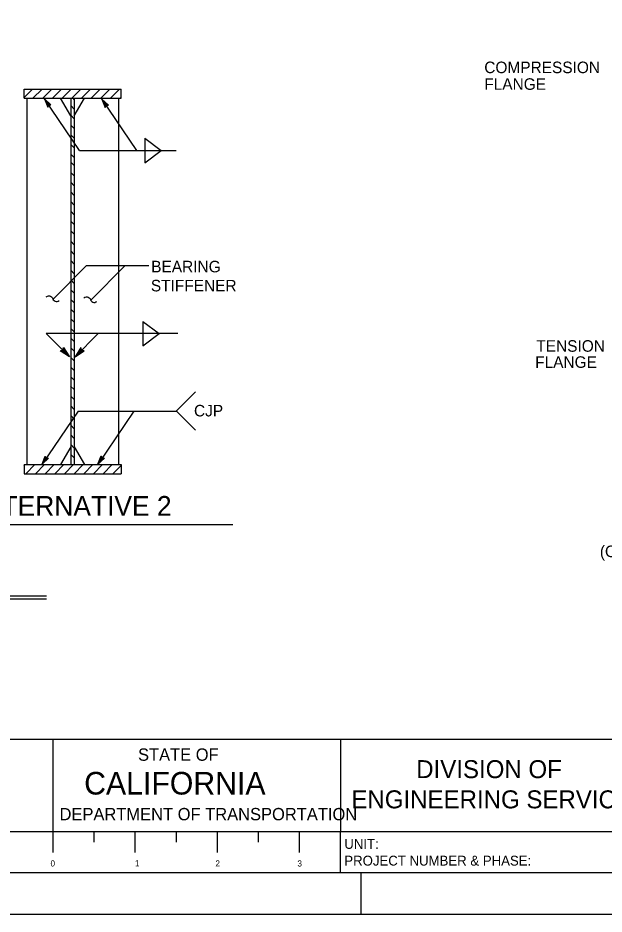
# Model space of a CAD drawing. Extents: x 0 to 2.83, y 0 to 1.83.
# Drawn here: x 1.402 to 1.996, y 0 to 0.909 of the extents above; entities that cross this region are included whole.
import ezdxf

# ---------------------------------------------------------------- set-up
doc = ezdxf.new("R2010")
doc.units = 0
for name, color, linetype in [('10 Sheet Format', 7, 'Continuous'), ('14 Ramp Anno', 7, 'Continuous'), ('210 Border', 7, 'Continuous'), ('214 Text and Titles', 7, 'Continuous'), ('223 Existing Steel', 7, 'Continuous')]:
    doc.layers.add(name, color=color, linetype=linetype)

msp = doc.modelspace()

# ---------------------------------------------------------------- linework, layer by layer
at = {"layer": '10 Sheet Format'}
msp.add_lwpolyline([(0, 0), (2.83333, 0), (2.83333, 1.83333), (0, 1.83333)], close=True, dxfattribs=at)
at = {"layer": '14 Ramp Anno'}
for p, q in [((1.08351, 0.32272), (1.43122, 0.32272)), ((1.08351, 0.31948), (1.43122, 0.31948))]:
    msp.add_line(p, q, dxfattribs=at)
at = {"layer": '210 Border'}
for p, q in [((2.79167, 0.17708), (0.08333, 0.17708)), ((1.4375, 0.17708), (1.4375, 0.08333)), ((1.72917, 0.17708), (1.72917, 0.08333)), ((2.79167, 0.08333), (0.08333, 0.08333)), ((1.4375, 0.08333), (1.4375, 0.0625)), ((1.47917, 0.08333), (1.47917, 0.07292)), ((1.52083, 0.08333), (1.52083, 0.0625)), ((1.5625, 0.08333), (1.5625, 0.07292)), ((1.60417, 0.08333), (1.60417, 0.0625)), ((1.64583, 0.08333), (1.64583, 0.07292)), ((1.6875, 0.08333), (1.6875, 0.0625)), ((1.72917, 0.04167), (1.72917, 0.08333)), ((2.79167, 0.04167), (0.08333, 0.04167)), ((1.75, 0.04167), (1.75, 0))]:
    msp.add_line(p, q, dxfattribs=at)
at = {"layer": '214 Text and Titles'}
for p, q in [((1.43569, 0.82036), (1.42922, 0.82646)), ((1.42922, 0.82646), (1.42922, 0.82646)), ((1.42922, 0.82646), (1.43249, 0.81819)), ((1.46464, 0.77413), (1.42922, 0.82646)), ((1.43508, 0.82033), (1.43033, 0.8248)), ((1.43034, 0.82479), (1.43273, 0.81876)), ((1.43446, 0.82031), (1.43146, 0.82315)), ((1.43146, 0.82315), (1.433, 0.81926)), ((1.43249, 0.81819), (1.43343, 0.82023)), ((1.43249, 0.81819), (1.43249, 0.81819)), ((1.43391, 0.82024), (1.43258, 0.8215)), ((1.43258, 0.8215), (1.43324, 0.81983)), ((1.43343, 0.82023), (1.43569, 0.82036)), ((1.43569, 0.82036), (1.43569, 0.82036)), ((1.52264, 0.77413), (1.48722, 0.82646)), ((1.4939, 0.82005), (1.48742, 0.82615)), ((1.48742, 0.82615), (1.48742, 0.82615)), ((1.48742, 0.82615), (1.4907, 0.81789)), ((1.49329, 0.82002), (1.48854, 0.8245)), ((1.48855, 0.82448), (1.49093, 0.81846)), ((1.49267, 0.82001), (1.48967, 0.82284)), ((1.48967, 0.82284), (1.49121, 0.81895)), ((1.4907, 0.81789), (1.49164, 0.81992)), ((1.4907, 0.81789), (1.4907, 0.81789)), ((1.49211, 0.81994), (1.49079, 0.82119)), ((1.49079, 0.82119), (1.49145, 0.81953)), ((1.49164, 0.81992), (1.4939, 0.82005)), ((1.4939, 0.82005), (1.4939, 0.82005)), ((1.53083, 0.78656), (1.53083, 0.76177)), ((1.53083, 0.78656), (1.5475, 0.77413)), ((1.46464, 0.77413), (1.56264, 0.77413)), ((1.53083, 0.76177), (1.54742, 0.77413)), ((1.47192, 0.65761), (1.43791, 0.62344)), ((1.47192, 0.65761), (1.53497, 0.65761)), ((1.51102, 0.65761), (1.4761, 0.62251)), ((1.52883, 0.60097), (1.52883, 0.57618)), ((1.52883, 0.60097), (1.5455, 0.58854)), ((1.43101, 0.58854), (1.45436, 0.56508)), ((1.56435, 0.58854), (1.43101, 0.58854)), ((1.48348, 0.58854), (1.46013, 0.56508)), ((1.52883, 0.57618), (1.54542, 0.58854)), ((1.44772, 0.57175), (1.44842, 0.57448)), ((1.44808, 0.57299), (1.45083, 0.56862)), ((1.44824, 0.57375), (1.4526, 0.56685)), ((1.44842, 0.57448), (1.44842, 0.57448)), ((1.44842, 0.57448), (1.45436, 0.56508)), ((1.46607, 0.57448), (1.46013, 0.56508)), ((1.46625, 0.57375), (1.46189, 0.56685)), ((1.46641, 0.57299), (1.46365, 0.56862)), ((1.46676, 0.57175), (1.46607, 0.57448)), ((1.46607, 0.57448), (1.46607, 0.57448)), ((1.445, 0.57108), (1.44772, 0.57175)), ((1.45436, 0.56508), (1.445, 0.57108)), ((1.445, 0.57108), (1.445, 0.57108)), ((1.45258, 0.56686), (1.44576, 0.57123)), ((1.45083, 0.56862), (1.44643, 0.57145)), ((1.44908, 0.5704), (1.44719, 0.5716)), ((1.44786, 0.57232), (1.44908, 0.5704)), ((1.45436, 0.56508), (1.45436, 0.56508)), ((1.46013, 0.56508), (1.46949, 0.57108)), ((1.46013, 0.56508), (1.46013, 0.56508)), ((1.46191, 0.56686), (1.46873, 0.57123)), ((1.46365, 0.56862), (1.46806, 0.57145)), ((1.46663, 0.57232), (1.46541, 0.5704)), ((1.46541, 0.5704), (1.4673, 0.5716)), ((1.46949, 0.57108), (1.46676, 0.57175)), ((1.46949, 0.57108), (1.46949, 0.57108)), ((1.56264, 0.50998), (1.58229, 0.52962)), ((1.46316, 0.50995), (1.42674, 0.45615)), ((1.46316, 0.50995), (1.56264, 0.50995)), ((1.51972, 0.50995), (1.4832, 0.45599)), ((1.56264, 0.5101), (1.58229, 0.49047)), ((1.42674, 0.45615), (1.43001, 0.46442)), ((1.42786, 0.45782), (1.43025, 0.46385)), ((1.43001, 0.46442), (1.43001, 0.46442)), ((1.43001, 0.46442), (1.43096, 0.46238)), ((1.4834, 0.45629), (1.48667, 0.46456)), ((1.48453, 0.45796), (1.48691, 0.46399)), ((1.48565, 0.4596), (1.48719, 0.4635)), ((1.48667, 0.46456), (1.48667, 0.46456)), ((1.48667, 0.46456), (1.48762, 0.46252)), ((1.43321, 0.46225), (1.42674, 0.45615)), ((1.42674, 0.45615), (1.42674, 0.45615)), ((1.43261, 0.46228), (1.42786, 0.45781)), ((1.42898, 0.45946), (1.43052, 0.46335)), ((1.43199, 0.46229), (1.42898, 0.45946)), ((1.4301, 0.46111), (1.43077, 0.46278)), ((1.43143, 0.46237), (1.4301, 0.46111)), ((1.43096, 0.46238), (1.43321, 0.46225)), ((1.43321, 0.46225), (1.43321, 0.46225)), ((1.48987, 0.46239), (1.4834, 0.45629)), ((1.4834, 0.45629), (1.4834, 0.45629)), ((1.48927, 0.46243), (1.48452, 0.45795)), ((1.48865, 0.46244), (1.48565, 0.4596)), ((1.48677, 0.46126), (1.48743, 0.46292)), ((1.48809, 0.46251), (1.48677, 0.46126)), ((1.48762, 0.46252), (1.48987, 0.46239)), ((1.48987, 0.46239), (1.48987, 0.46239)), ((1.33615, 0.39489), (1.62004, 0.39489))]:
    msp.add_line(p, q, dxfattribs=at)
for points in [[(1.43103, 0.62581), (1.43205, 0.62638), (1.43318, 0.62675), (1.43423, 0.6268), (1.43534, 0.62649), (1.43636, 0.62585), (1.43714, 0.62495), (1.43771, 0.62392), (1.43812, 0.62295), (1.4389, 0.62204), (1.43992, 0.62141), (1.44087, 0.62114), (1.44208, 0.62114), (1.44305, 0.62156), (1.44407, 0.62213)], [(1.46921, 0.62489), (1.47023, 0.62546), (1.47137, 0.62582), (1.47241, 0.62587), (1.47352, 0.62556), (1.47455, 0.62493), (1.47532, 0.62402), (1.47589, 0.623), (1.4763, 0.62202), (1.47708, 0.62112), (1.4781, 0.62048), (1.47906, 0.62021), (1.48026, 0.62022), (1.48124, 0.62063), (1.48226, 0.6212)]]:
    msp.add_lwpolyline(points, dxfattribs=at)
at = {"layer": '223 Existing Steel'}
for p, q in [((1.40846, 0.83641), (1.50689, 0.83641)), ((1.40846, 0.82719), (1.40846, 0.83641)), ((1.4169, 0.83641), (1.40846, 0.82797)), ((1.42672, 0.83641), (1.4175, 0.82719)), ((1.43654, 0.83641), (1.42732, 0.82719)), ((1.44636, 0.83641), (1.43714, 0.82719)), ((1.45618, 0.83641), (1.44696, 0.82719)), ((1.466, 0.83641), (1.45678, 0.82719)), ((1.47583, 0.83641), (1.4666, 0.82719)), ((1.48565, 0.83641), (1.47643, 0.82719)), ((1.49547, 0.83641), (1.48625, 0.82719)), ((1.50529, 0.83641), (1.49607, 0.82719)), ((1.50689, 0.82719), (1.50689, 0.83641)), ((1.40846, 0.82719), (1.50689, 0.82719)), ((1.41128, 0.82719), (1.41128, 0.45566)), ((1.45591, 0.80923), (1.44546, 0.8272)), ((1.45594, 0.82719), (1.45594, 0.45566)), ((1.45941, 0.82602), (1.45824, 0.82719)), ((1.45941, 0.80923), (1.46985, 0.8272)), ((1.45941, 0.82719), (1.45941, 0.45566)), ((1.50403, 0.82719), (1.50403, 0.45566)), ((1.50684, 0.82827), (1.50577, 0.8272)), ((1.45941, 0.8162), (1.45594, 0.81968)), ((1.45941, 0.80638), (1.45594, 0.80985)), ((1.45941, 0.79656), (1.45594, 0.80003)), ((1.45941, 0.78674), (1.45594, 0.79021)), ((1.45941, 0.77692), (1.45594, 0.78039)), ((1.45941, 0.7671), (1.45594, 0.77057)), ((1.45941, 0.75902), (1.45594, 0.76249)), ((1.45941, 0.74834), (1.45594, 0.75182)), ((1.45941, 0.73852), (1.45594, 0.742)), ((1.45941, 0.7287), (1.45594, 0.73217)), ((1.45941, 0.71888), (1.45594, 0.72235)), ((1.45941, 0.70906), (1.45594, 0.71253)), ((1.45941, 0.69924), (1.45594, 0.70271)), ((1.45941, 0.68942), (1.45594, 0.69289)), ((1.45941, 0.67871), (1.45594, 0.68218)), ((1.45941, 0.66889), (1.45594, 0.67236)), ((1.45941, 0.65907), (1.45594, 0.66254)), ((1.45941, 0.64925), (1.45594, 0.65272)), ((1.45941, 0.63942), (1.45594, 0.6429)), ((1.45941, 0.6296), (1.45594, 0.63307)), ((1.45941, 0.61978), (1.45594, 0.62325)), ((1.45941, 0.60996), (1.45594, 0.61343)), ((1.45941, 0.60014), (1.45594, 0.60361)), ((1.45941, 0.59032), (1.45594, 0.59379)), ((1.45941, 0.5805), (1.45594, 0.58397)), ((1.45941, 0.57068), (1.45594, 0.57415)), ((1.45941, 0.56086), (1.45594, 0.56433)), ((1.45941, 0.55104), (1.45594, 0.55451)), ((1.45941, 0.54121), (1.45594, 0.54469)), ((1.45909, 0.53171), (1.45553, 0.53527)), ((1.45941, 0.52157), (1.45594, 0.52504)), ((1.45941, 0.51175), (1.45594, 0.51522)), ((1.45941, 0.50193), (1.45594, 0.5054)), ((1.45941, 0.49211), (1.45594, 0.49558)), ((1.45941, 0.48229), (1.45594, 0.48576)), ((1.45591, 0.47373), (1.44546, 0.45576)), ((1.45941, 0.47247), (1.45594, 0.47594)), ((1.45941, 0.47373), (1.46985, 0.45576)), ((1.45941, 0.46264), (1.45594, 0.46612)), ((1.40846, 0.45566), (1.50689, 0.45566)), ((1.40846, 0.45566), (1.40846, 0.44644)), ((1.40846, 0.45458), (1.40953, 0.45566)), ((1.41014, 0.44644), (1.41935, 0.45566)), ((1.41995, 0.44644), (1.42918, 0.45566)), ((1.42977, 0.44644), (1.439, 0.45566)), ((1.4396, 0.44644), (1.44882, 0.45566)), ((1.44942, 0.44644), (1.45864, 0.45566)), ((1.45924, 0.44644), (1.46846, 0.45566)), ((1.46906, 0.44644), (1.47828, 0.45566)), ((1.47888, 0.44644), (1.4881, 0.45566)), ((1.4887, 0.44644), (1.49792, 0.45566)), ((1.49853, 0.44644), (1.50689, 0.4548)), ((1.50689, 0.45566), (1.50689, 0.44644)), ((1.40846, 0.44644), (1.50689, 0.44644))]:
    msp.add_line(p, q, dxfattribs=at)

# ---------------------------------------------------------------- texts
at = {"layer": '210 Border'}
for s, height, p in [('STATE OF', 0.012498, (1.524, 0.15544)), ('DIVISION OF', 0.0182285, (1.80602, 0.13783)), ('CALIFORNIA', 0.022917, (1.46938, 0.1212)), ('ENGINEERING SERVICES', 0.0182285, (1.74029, 0.1072)), ('DEPARTMENT OF TRANSPORTATION', 0.0124983, (1.44442, 0.09509)), ('UNIT:', 0.01, (1.73313, 0.06613)), ('0', 0.00623, (1.43524, 0.04825)), ('1', 0.00623, (1.5209, 0.04851)), ('2', 0.00623, (1.60243, 0.04825)), ('3', 0.00623, (1.68557, 0.04825)), ('PROJECT NUMBER & PHASE:', 0.01, (1.73313, 0.04917))]:
    msp.add_text(s, height=height, dxfattribs=at).set_placement(p)
at = {"layer": '214 Text and Titles'}
for s, height, p in [('COMPRESSION', 0.0117, (1.87502, 0.85262)), ('FLANGE', 0.0117, (1.87502, 0.83571)), ('BEARING', 0.0117, (1.53737, 0.65066)), ('STIFFENER', 0.0117, (1.537, 0.63135)), ('TENSION ', 0.0117, (1.92779, 0.57015)), ('FLANGE', 0.0117, (1.92661, 0.55382)), ('CJP', 0.0117, (1.58074, 0.50457)), ('ALTERNATIVE 2', 0.0200026, (1.3529, 0.40385)), ('(ONE-SIDE STIFFENER SHOWN, OTHER SIDE SIMILAR)', 0.0116667, (1.99223, 0.36193))]:
    msp.add_text(s, height=height, dxfattribs=at).set_placement(p)

doc.saveas('drawing.dxf')
